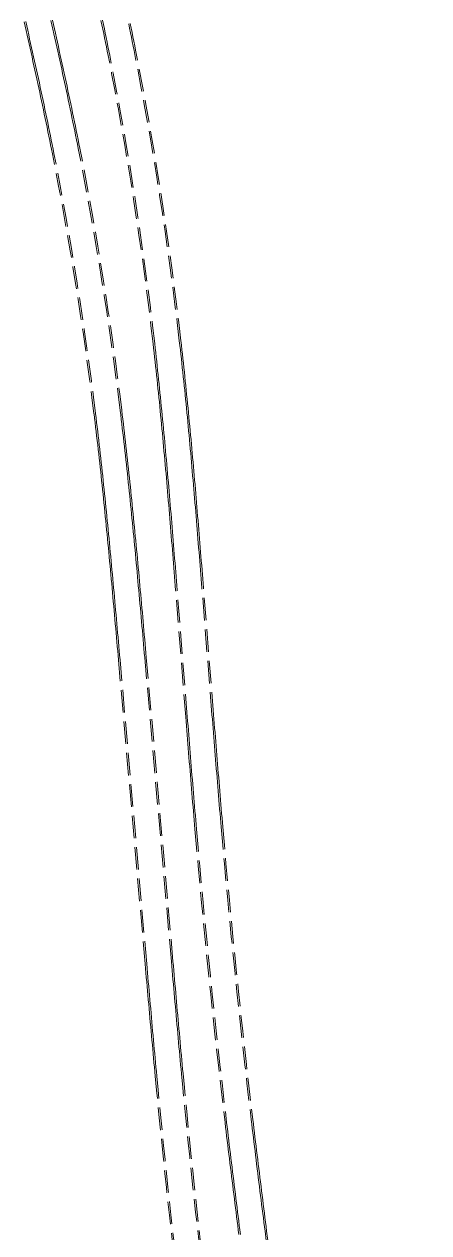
# Model space of a CAD drawing. Extents: x 0 to 531375, y 0 to 4335249.
# Drawn here: x 498120.5 to 498210.3, y 4332612 to 4332880.2 of the extents above; entities that cross this region are included whole.
import ezdxf

# ---------------------------------------------------------------- set-up
doc = ezdxf.new("R2010")
doc.units = 0
doc.linetypes.add('DASH', pattern=[0.35, 0.25, -0.1])
doc.layers.add('地铁', color=4, linetype='Continuous', lineweight=15)

# ---------------------------------------------------------------- blocks, each defined once
blk = doc.blocks.new('天津2000地铁')
at = {"layer": '地铁', "linetype": 'DASH', "ltscale": 20}
for p, q in [((117.36, 5642.43), (117.14, 5643.4)), ((117.7, 5642.5), (117.48, 5643.48)), ((123.28, 5642.74), (123.06, 5643.71)), ((123.62, 5642.81), (123.4, 5643.79)), ((134.38, 5642.76), (134.17, 5643.73)), ((134.72, 5642.83), (134.52, 5643.8)), ((117.58, 5641.45), (117.36, 5642.43)), ((117.79, 5640.48), (117.58, 5641.45)), ((117.92, 5641.53), (117.7, 5642.5)), ((118.01, 5639.51), (117.79, 5640.48)), ((118.14, 5640.56), (117.92, 5641.53)), ((118.35, 5639.58), (118.14, 5640.56)), ((123.5, 5641.76), (123.28, 5642.74)), ((123.72, 5640.78), (123.5, 5641.76)), ((123.84, 5641.83), (123.62, 5642.81)), ((123.94, 5639.8), (123.72, 5640.78)), ((124.06, 5640.86), (123.84, 5641.83)), ((124.28, 5639.88), (124.06, 5640.86)), ((134.58, 5641.78), (134.38, 5642.76)), ((134.78, 5640.8), (134.58, 5641.78)), ((134.92, 5641.85), (134.72, 5642.83)), ((134.98, 5639.83), (134.78, 5640.8)), ((135.12, 5640.87), (134.92, 5641.85)), ((135.32, 5639.9), (135.12, 5640.87)), ((140.51, 5641.97), (140.31, 5642.96)), ((140.71, 5640.99), (140.51, 5641.97)), ((140.85, 5642.04), (140.65, 5643.03)), ((140.91, 5640.01), (140.71, 5640.99)), ((141.05, 5641.06), (140.85, 5642.04)), ((141.25, 5640.08), (141.05, 5641.06)), ((118.23, 5638.53), (118.01, 5639.51)), ((118.45, 5637.56), (118.23, 5638.53)), ((118.57, 5638.61), (118.35, 5639.58)), ((118.79, 5637.63), (118.57, 5638.61)), ((124.16, 5638.82), (123.94, 5639.8)), ((124.38, 5637.85), (124.16, 5638.82)), ((124.5, 5638.9), (124.28, 5639.88)), ((124.59, 5636.87), (124.38, 5637.85)), ((124.72, 5637.92), (124.5, 5638.9)), ((124.93, 5636.94), (124.72, 5637.92)), ((135.17, 5638.85), (134.98, 5639.83)), ((135.37, 5637.87), (135.17, 5638.85)), ((135.52, 5638.92), (135.32, 5639.9)), ((135.56, 5636.9), (135.37, 5637.87)), ((135.71, 5637.94), (135.52, 5638.92)), ((135.91, 5636.96), (135.71, 5637.94)), ((141.11, 5639.02), (140.91, 5640.01)), ((141.3, 5638.04), (141.11, 5639.02)), ((141.45, 5639.09), (141.25, 5640.08)), ((141.5, 5637.05), (141.3, 5638.04)), ((141.65, 5638.11), (141.45, 5639.09)), ((141.84, 5637.12), (141.65, 5638.11)), ((118.66, 5636.58), (118.45, 5637.56)), ((118.88, 5635.61), (118.66, 5636.58)), ((119, 5636.66), (118.79, 5637.63)), ((119.09, 5634.63), (118.88, 5635.61)), ((119.22, 5635.68), (119, 5636.66)), ((119.44, 5634.71), (119.22, 5635.68)), ((124.81, 5635.89), (124.59, 5636.87)), ((125.02, 5634.91), (124.81, 5635.89)), ((125.15, 5635.96), (124.93, 5636.94)), ((125.36, 5634.99), (125.15, 5635.96)), ((135.76, 5635.92), (135.56, 5636.9)), ((136.1, 5635.99), (135.91, 5636.96)), ((119.31, 5633.66), (119.09, 5634.63)), ((119.52, 5632.69), (119.31, 5633.66)), ((119.65, 5633.74), (119.44, 5634.71)), ((119.73, 5631.71), (119.52, 5632.69)), ((119.86, 5632.76), (119.65, 5633.74)), ((120.07, 5631.79), (119.86, 5632.76)), ((125.24, 5633.93), (125.02, 5634.91)), ((125.45, 5632.95), (125.24, 5633.93)), ((125.58, 5634.01), (125.36, 5634.99)), ((125.66, 5631.97), (125.45, 5632.95)), ((125.79, 5633.03), (125.58, 5634.01)), ((126, 5632.05), (125.79, 5633.03)), ((119.94, 5630.74), (119.73, 5631.71)), ((120.15, 5629.76), (119.94, 5630.74)), ((120.29, 5630.81), (120.07, 5631.79)), ((120.36, 5628.79), (120.15, 5629.76)), ((120.5, 5629.84), (120.29, 5630.81)), ((120.71, 5628.86), (120.5, 5629.84)), ((125.87, 5630.99), (125.66, 5631.97)), ((126.08, 5630.01), (125.87, 5630.99)), ((126.22, 5631.07), (126, 5632.05)), ((126.29, 5629.03), (126.08, 5630.01)), ((126.43, 5630.09), (126.22, 5631.07)), ((126.64, 5629.11), (126.43, 5630.09)), ((120.57, 5627.81), (120.36, 5628.79)), ((120.78, 5626.84), (120.57, 5627.81)), ((120.92, 5627.89), (120.71, 5628.86)), ((121.12, 5626.91), (120.92, 5627.89)), ((126.5, 5628.05), (126.29, 5629.03)), ((126.71, 5627.07), (126.5, 5628.05)), ((126.85, 5628.12), (126.64, 5629.11)), ((126.92, 5626.09), (126.71, 5627.07)), ((127.05, 5627.14), (126.85, 5628.12)), ((127.26, 5626.16), (127.05, 5627.14)), ((120.99, 5625.86), (120.78, 5626.84)), ((121.19, 5624.89), (120.99, 5625.86)), ((121.33, 5625.93), (121.12, 5626.91)), ((121.4, 5623.91), (121.19, 5624.89)), ((121.54, 5624.96), (121.33, 5625.93)), ((121.74, 5623.98), (121.54, 5624.96)), ((127.12, 5625.11), (126.92, 5626.09)), ((127.33, 5624.13), (127.12, 5625.11)), ((127.47, 5625.18), (127.26, 5626.16)), ((127.67, 5624.2), (127.47, 5625.18)), ((121.6, 5622.93), (121.4, 5623.91)), ((121.81, 5621.96), (121.6, 5622.93)), ((121.95, 5623.01), (121.74, 5623.98)), ((122.01, 5620.98), (121.81, 5621.96)), ((122.15, 5622.03), (121.95, 5623.01)), ((122.35, 5621.05), (122.15, 5622.03)), ((127.53, 5623.15), (127.33, 5624.13)), ((127.74, 5622.16), (127.53, 5623.15)), ((127.88, 5623.22), (127.67, 5624.2)), ((127.94, 5621.18), (127.74, 5622.16)), ((128.08, 5622.23), (127.88, 5623.22)), ((128.28, 5621.25), (128.08, 5622.23)), ((122.21, 5620.01), (122.01, 5620.98)), ((122.41, 5619.03), (122.21, 5620.01)), ((122.55, 5620.08), (122.35, 5621.05)), ((122.61, 5618.05), (122.41, 5619.03)), ((122.75, 5619.1), (122.55, 5620.08)), ((122.95, 5618.12), (122.75, 5619.1)), ((128.14, 5620.2), (127.94, 5621.18)), ((128.34, 5619.22), (128.14, 5620.2)), ((128.48, 5620.27), (128.28, 5621.25)), ((128.54, 5618.23), (128.34, 5619.22)), ((128.68, 5619.29), (128.48, 5620.27)), ((128.88, 5618.3), (128.68, 5619.29)), ((122.8, 5617.08), (122.61, 5618.05)), ((123, 5616.1), (122.8, 5617.08)), ((123.15, 5617.15), (122.95, 5618.12)), ((123.34, 5616.17), (123.15, 5617.15)), ((128.74, 5617.25), (128.54, 5618.23)), ((128.93, 5616.26), (128.74, 5617.25)), ((129.08, 5617.32), (128.88, 5618.3)), ((129.13, 5615.28), (128.93, 5616.26)), ((129.28, 5616.33), (129.08, 5617.32)), ((129.47, 5615.35), (129.28, 5616.33)), ((123.2, 5615.12), (123, 5616.1)), ((123.39, 5614.15), (123.2, 5615.12)), ((123.54, 5615.19), (123.34, 5616.17)), ((123.73, 5614.21), (123.54, 5615.19)), ((145.84, 5570.96), (145.73, 5571.96)), ((145.95, 5569.97), (145.84, 5570.96)), ((146.19, 5571), (146.08, 5572)), ((146.3, 5570.01), (146.19, 5571)), ((151.65, 5571.62), (151.54, 5572.62)), ((151.77, 5570.63), (151.65, 5571.62)), ((151.88, 5569.63), (151.77, 5570.63)), ((152, 5571.66), (151.89, 5572.66)), ((152.11, 5570.66), (152, 5571.66)), ((152.23, 5569.67), (152.11, 5570.66)), ((146.06, 5568.98), (145.95, 5569.97)), ((146.17, 5567.99), (146.06, 5568.98)), ((146.28, 5567), (146.17, 5567.99)), ((146.41, 5569.02), (146.3, 5570.01)), ((146.52, 5568.03), (146.41, 5569.02)), ((146.63, 5567.04), (146.52, 5568.03)), ((151.99, 5568.63), (151.88, 5569.63)), ((152.1, 5567.63), (151.99, 5568.63)), ((152.33, 5568.67), (152.23, 5569.67)), ((152.44, 5567.67), (152.33, 5568.67)), ((146.39, 5566.01), (146.28, 5567)), ((146.49, 5565.02), (146.39, 5566.01)), ((146.73, 5566.05), (146.63, 5567.04)), ((146.84, 5565.06), (146.73, 5566.05)), ((152.2, 5566.64), (152.1, 5567.63)), ((152.31, 5565.64), (152.2, 5566.64)), ((152.42, 5564.64), (152.31, 5565.64)), ((152.55, 5566.67), (152.44, 5567.67)), ((152.66, 5565.68), (152.55, 5566.67)), ((152.76, 5564.68), (152.66, 5565.68)), ((146.6, 5564.03), (146.49, 5565.02)), ((146.7, 5563.04), (146.6, 5564.03)), ((146.8, 5562.05), (146.7, 5563.04)), ((146.95, 5564.07), (146.84, 5565.06)), ((147.05, 5563.08), (146.95, 5564.07)), ((147.15, 5562.08), (147.05, 5563.08)), ((152.52, 5563.64), (152.42, 5564.64)), ((152.62, 5562.65), (152.52, 5563.64)), ((152.73, 5561.65), (152.62, 5562.65)), ((152.87, 5563.68), (152.76, 5564.68)), ((152.97, 5562.68), (152.87, 5563.68)), ((153.07, 5561.68), (152.97, 5562.68)), ((146.9, 5561.06), (146.8, 5562.05)), ((147.01, 5560.07), (146.9, 5561.06)), ((147.11, 5559.07), (147.01, 5560.07)), ((147.25, 5561.09), (147.15, 5562.08)), ((147.35, 5560.1), (147.25, 5561.09)), ((147.45, 5559.11), (147.35, 5560.1)), ((152.83, 5560.65), (152.73, 5561.65)), ((152.93, 5559.65), (152.83, 5560.65)), ((153.17, 5560.69), (153.07, 5561.68)), ((153.27, 5559.69), (153.17, 5560.69)), ((147.2, 5558.08), (147.11, 5559.07)), ((147.3, 5557.09), (147.2, 5558.08)), ((147.55, 5558.12), (147.45, 5559.11)), ((147.65, 5557.12), (147.55, 5558.12)), ((153.03, 5558.66), (152.93, 5559.65)), ((153.12, 5557.66), (153.03, 5558.66)), ((153.22, 5556.66), (153.12, 5557.66)), ((153.37, 5558.69), (153.27, 5559.69)), ((153.47, 5557.69), (153.37, 5558.69)), ((153.57, 5556.69), (153.47, 5557.69)), ((132.74, 5555.46), (132.62, 5556.46)), ((132.86, 5554.48), (132.74, 5555.46)), ((133.08, 5555.51), (132.96, 5556.5)), ((133.2, 5554.52), (133.08, 5555.51)), ((138.54, 5556.17), (138.42, 5557.16)), ((138.66, 5555.17), (138.54, 5556.17)), ((138.78, 5554.18), (138.66, 5555.17)), ((138.89, 5556.21), (138.77, 5557.21)), ((139.01, 5555.21), (138.89, 5556.21)), ((139.13, 5554.22), (139.01, 5555.21)), ((147.4, 5556.1), (147.3, 5557.09)), ((147.49, 5555.1), (147.4, 5556.1)), ((147.59, 5554.11), (147.49, 5555.1)), ((147.75, 5556.13), (147.65, 5557.12)), ((147.84, 5555.14), (147.75, 5556.13)), ((147.94, 5554.14), (147.84, 5555.14)), ((153.32, 5555.66), (153.22, 5556.66)), ((153.41, 5554.66), (153.32, 5555.66)), ((153.51, 5553.67), (153.41, 5554.66)), ((153.67, 5555.7), (153.57, 5556.69)), ((153.76, 5554.7), (153.67, 5555.7)), ((153.86, 5553.7), (153.76, 5554.7)), ((132.97, 5553.49), (132.86, 5554.48)), ((133.09, 5552.5), (132.97, 5553.49)), ((133.21, 5551.51), (133.09, 5552.5)), ((133.32, 5553.53), (133.2, 5554.52)), ((133.44, 5552.54), (133.32, 5553.53)), ((133.55, 5551.55), (133.44, 5552.54)), ((138.9, 5553.18), (138.78, 5554.18)), ((139.02, 5552.18), (138.9, 5553.18)), ((139.13, 5551.19), (139.02, 5552.18)), ((139.25, 5553.22), (139.13, 5554.22)), ((139.37, 5552.22), (139.25, 5553.22)), ((139.48, 5551.23), (139.37, 5552.22)), ((147.68, 5553.12), (147.59, 5554.11)), ((147.78, 5552.13), (147.68, 5553.12)), ((147.87, 5551.13), (147.78, 5552.13)), ((148.03, 5553.15), (147.94, 5554.14)), ((148.13, 5552.16), (148.03, 5553.15)), ((148.22, 5551.16), (148.13, 5552.16)), ((153.6, 5552.67), (153.51, 5553.67)), ((153.7, 5551.67), (153.6, 5552.67)), ((153.95, 5552.7), (153.86, 5553.7)), ((154.04, 5551.7), (153.95, 5552.7)), ((133.32, 5550.52), (133.21, 5551.51)), ((133.44, 5549.53), (133.32, 5550.52)), ((133.55, 5548.54), (133.44, 5549.53)), ((133.67, 5550.56), (133.55, 5551.55)), ((133.78, 5549.57), (133.67, 5550.56)), ((133.9, 5548.58), (133.78, 5549.57)), ((139.25, 5550.19), (139.13, 5551.19)), ((139.36, 5549.19), (139.25, 5550.19)), ((139.47, 5548.2), (139.36, 5549.19)), ((139.6, 5550.23), (139.48, 5551.23)), ((139.71, 5549.23), (139.6, 5550.23)), ((139.82, 5548.24), (139.71, 5549.23)), ((147.96, 5550.14), (147.87, 5551.13)), ((148.05, 5549.14), (147.96, 5550.14)), ((148.31, 5550.17), (148.22, 5551.16)), ((148.4, 5549.18), (148.31, 5550.17)), ((148.49, 5548.18), (148.4, 5549.18)), ((153.79, 5550.67), (153.7, 5551.67)), ((153.88, 5549.68), (153.79, 5550.67)), ((153.97, 5548.68), (153.88, 5549.68)), ((154.14, 5550.71), (154.04, 5551.7)), ((154.23, 5549.71), (154.14, 5550.71)), ((154.32, 5548.71), (154.23, 5549.71)), ((133.66, 5547.55), (133.55, 5548.54)), ((133.77, 5546.56), (133.66, 5547.55)), ((133.88, 5545.56), (133.77, 5546.56)), ((134.01, 5547.59), (133.9, 5548.58)), ((134.12, 5546.59), (134.01, 5547.59)), ((134.23, 5545.6), (134.12, 5546.59)), ((139.58, 5547.2), (139.47, 5548.2)), ((139.69, 5546.21), (139.58, 5547.2)), ((139.93, 5547.24), (139.82, 5548.24)), ((140.04, 5546.24), (139.93, 5547.24)), ((148.14, 5548.15), (148.05, 5549.14)), ((148.23, 5547.16), (148.14, 5548.15)), ((148.32, 5546.16), (148.23, 5547.16)), ((148.58, 5547.19), (148.49, 5548.18)), ((148.67, 5546.19), (148.58, 5547.19)), ((154.06, 5547.68), (153.97, 5548.68)), ((154.15, 5546.68), (154.06, 5547.68)), ((154.24, 5545.68), (154.15, 5546.68)), ((154.41, 5547.71), (154.32, 5548.71)), ((154.5, 5546.71), (154.41, 5547.71)), ((154.59, 5545.72), (154.5, 5546.71)), ((133.99, 5544.58), (133.88, 5545.56)), ((134.1, 5543.58), (133.99, 5544.58)), ((134.34, 5544.61), (134.23, 5545.6)), ((134.44, 5543.62), (134.34, 5544.61)), ((139.8, 5545.21), (139.69, 5546.2)), ((139.91, 5544.21), (139.8, 5545.21)), ((140.02, 5543.21), (139.91, 5544.21)), ((140.15, 5545.24), (140.04, 5546.24)), ((140.26, 5544.25), (140.15, 5545.24)), ((140.37, 5543.25), (140.26, 5544.25)), ((148.41, 5545.17), (148.32, 5546.16)), ((148.5, 5544.18), (148.41, 5545.17)), ((148.59, 5543.18), (148.5, 5544.18)), ((148.76, 5545.2), (148.67, 5546.19)), ((148.85, 5544.21), (148.76, 5545.2)), ((148.94, 5543.21), (148.85, 5544.21)), ((154.33, 5544.69), (154.24, 5545.68)), ((154.42, 5543.69), (154.33, 5544.69)), ((154.68, 5544.72), (154.59, 5545.72)), ((154.76, 5543.72), (154.68, 5544.72)), ((134.2, 5542.59), (134.1, 5543.58)), ((134.31, 5541.6), (134.2, 5542.59)), ((134.41, 5540.61), (134.31, 5541.6)), ((134.55, 5542.63), (134.44, 5543.62)), ((134.66, 5541.64), (134.55, 5542.63)), ((134.76, 5540.65), (134.66, 5541.64)), ((140.13, 5542.22), (140.02, 5543.21)), ((140.23, 5541.22), (140.13, 5542.22)), ((140.33, 5540.22), (140.23, 5541.22)), ((140.47, 5542.25), (140.37, 5543.25)), ((140.58, 5541.26), (140.47, 5542.25)), ((140.68, 5540.26), (140.58, 5541.26)), ((148.67, 5542.19), (148.59, 5543.18)), ((148.76, 5541.19), (148.67, 5542.19)), ((148.85, 5540.2), (148.76, 5541.19)), ((149.02, 5542.22), (148.94, 5543.21)), ((149.11, 5541.22), (149.02, 5542.22)), ((149.19, 5540.23), (149.11, 5541.22)), ((154.5, 5542.69), (154.42, 5543.69)), ((154.59, 5541.69), (154.5, 5542.69)), ((154.67, 5540.7), (154.59, 5541.69)), ((154.85, 5542.72), (154.76, 5543.72)), ((154.94, 5541.72), (154.85, 5542.72)), ((155.02, 5540.73), (154.94, 5541.72)), ((134.52, 5539.62), (134.41, 5540.61)), ((134.62, 5538.63), (134.52, 5539.62)), ((134.72, 5537.63), (134.62, 5538.63)), ((134.86, 5539.65), (134.76, 5540.65)), ((134.97, 5538.66), (134.86, 5539.65)), ((135.07, 5537.67), (134.97, 5538.66)), ((140.44, 5539.23), (140.33, 5540.22)), ((140.54, 5538.23), (140.44, 5539.23)), ((140.79, 5539.26), (140.68, 5540.26)), ((140.89, 5538.26), (140.79, 5539.26)), ((148.93, 5539.2), (148.85, 5540.2)), ((149.02, 5538.21), (148.93, 5539.2)), ((149.28, 5539.23), (149.19, 5540.23)), ((149.36, 5538.24), (149.28, 5539.23)), ((154.76, 5539.7), (154.67, 5540.7)), ((154.85, 5538.7), (154.76, 5539.7)), ((154.93, 5537.7), (154.85, 5538.7)), ((155.11, 5539.73), (155.02, 5540.73)), ((155.19, 5538.73), (155.11, 5539.73)), ((155.28, 5537.73), (155.19, 5538.73)), ((134.82, 5536.64), (134.72, 5537.63)), ((134.92, 5535.65), (134.82, 5536.64)), ((135.17, 5536.68), (135.07, 5537.67)), ((135.27, 5535.68), (135.17, 5536.68)), ((140.64, 5537.23), (140.54, 5538.23)), ((140.74, 5536.23), (140.64, 5537.23)), ((140.84, 5535.24), (140.74, 5536.23)), ((140.99, 5537.27), (140.89, 5538.26)), ((141.09, 5536.27), (140.99, 5537.27)), ((141.19, 5535.27), (141.09, 5536.27)), ((149.1, 5537.21), (149.02, 5538.21)), ((149.18, 5536.22), (149.1, 5537.21)), ((149.27, 5535.22), (149.18, 5536.22)), ((149.45, 5537.24), (149.36, 5538.24)), ((149.53, 5536.25), (149.45, 5537.24)), ((149.62, 5535.25), (149.53, 5536.25)), ((155.01, 5536.71), (154.93, 5537.7)), ((155.1, 5535.71), (155.01, 5536.71)), ((155.36, 5536.73), (155.28, 5537.73)), ((155.45, 5535.74), (155.36, 5536.73)), ((135.02, 5534.66), (134.92, 5535.65)), ((135.12, 5533.66), (135.02, 5534.66)), ((135.22, 5532.67), (135.12, 5533.66)), ((135.37, 5534.69), (135.27, 5535.68)), ((135.47, 5533.7), (135.37, 5534.69)), ((135.57, 5532.7), (135.47, 5533.7)), ((140.94, 5534.24), (140.84, 5535.24)), ((141.04, 5533.24), (140.94, 5534.24)), ((141.14, 5532.25), (141.04, 5533.24)), ((141.29, 5534.27), (141.19, 5535.27)), ((141.39, 5533.28), (141.29, 5534.27)), ((141.49, 5532.28), (141.39, 5533.28)), ((149.35, 5534.23), (149.27, 5535.22)), ((149.43, 5533.23), (149.35, 5534.23)), ((149.51, 5532.24), (149.43, 5533.23)), ((149.7, 5534.26), (149.62, 5535.25)), ((149.78, 5533.26), (149.7, 5534.26)), ((149.86, 5532.26), (149.78, 5533.26)), ((155.18, 5534.71), (155.1, 5535.71)), ((155.26, 5533.71), (155.18, 5534.71)), ((155.35, 5532.71), (155.26, 5533.71)), ((155.53, 5534.74), (155.45, 5535.74)), ((155.61, 5533.74), (155.53, 5534.74)), ((155.69, 5532.74), (155.61, 5533.74)), ((135.32, 5531.68), (135.22, 5532.67)), ((135.42, 5530.68), (135.32, 5531.68)), ((135.51, 5529.69), (135.42, 5530.68)), ((135.67, 5531.71), (135.57, 5532.7)), ((135.76, 5530.72), (135.67, 5531.71)), ((135.86, 5529.72), (135.76, 5530.72)), ((141.24, 5531.25), (141.14, 5532.25)), ((141.34, 5530.25), (141.24, 5531.25)), ((141.59, 5531.28), (141.49, 5532.28)), ((141.68, 5530.29), (141.59, 5531.28)), ((149.6, 5531.24), (149.51, 5532.24)), ((149.68, 5530.24), (149.6, 5531.24)), ((149.95, 5531.27), (149.86, 5532.26)), ((150.03, 5530.27), (149.95, 5531.27)), ((155.43, 5531.72), (155.35, 5532.71)), ((155.51, 5530.72), (155.43, 5531.72)), ((155.59, 5529.72), (155.51, 5530.72)), ((155.78, 5531.75), (155.69, 5532.74)), ((155.86, 5530.75), (155.78, 5531.75)), ((155.94, 5529.75), (155.86, 5530.75)), ((135.61, 5528.7), (135.51, 5529.69)), ((135.7, 5527.7), (135.61, 5528.7)), ((135.96, 5528.73), (135.86, 5529.72)), ((136.05, 5527.74), (135.96, 5528.73)), ((136.15, 5526.74), (136.05, 5527.74)), ((141.43, 5529.25), (141.34, 5530.25)), ((141.53, 5528.26), (141.43, 5529.25)), ((141.62, 5527.26), (141.53, 5528.26)), ((141.78, 5529.29), (141.68, 5530.29)), ((141.88, 5528.29), (141.78, 5529.29)), ((141.97, 5527.29), (141.88, 5528.29)), ((149.76, 5529.25), (149.68, 5530.24)), ((149.84, 5528.25), (149.76, 5529.25)), ((149.92, 5527.26), (149.84, 5528.25)), ((150.11, 5529.28), (150.03, 5530.27)), ((150.19, 5528.28), (150.11, 5529.28)), ((150.27, 5527.28), (150.19, 5528.28)), ((155.67, 5528.72), (155.59, 5529.72)), ((155.75, 5527.73), (155.67, 5528.72)), ((155.83, 5526.73), (155.75, 5527.73)), ((156.02, 5528.75), (155.94, 5529.75)), ((156.1, 5527.76), (156.02, 5528.75)), ((156.18, 5526.76), (156.1, 5527.76)), ((135.8, 5526.71), (135.7, 5527.7)), ((135.89, 5525.72), (135.8, 5526.71)), ((135.99, 5524.72), (135.89, 5525.72)), ((136.24, 5525.75), (136.15, 5526.74)), ((136.33, 5524.75), (136.24, 5525.75)), ((141.72, 5526.26), (141.62, 5527.26)), ((141.81, 5525.27), (141.72, 5526.26)), ((141.9, 5524.27), (141.81, 5525.27)), ((142.06, 5526.3), (141.97, 5527.29)), ((142.16, 5525.3), (142.06, 5526.3)), ((142.25, 5524.3), (142.16, 5525.3)), ((150, 5526.26), (149.92, 5527.26)), ((150.08, 5525.26), (150, 5526.26)), ((150.16, 5524.27), (150.08, 5525.26)), ((150.35, 5526.29), (150.27, 5527.28)), ((150.43, 5525.29), (150.35, 5526.29)), ((150.51, 5524.3), (150.43, 5525.29)), ((155.91, 5525.73), (155.83, 5526.73)), ((155.99, 5524.74), (155.91, 5525.73)), ((156.26, 5525.76), (156.18, 5526.76)), ((156.34, 5524.76), (156.26, 5525.76)), ((136.08, 5523.73), (135.99, 5524.72)), ((136.17, 5522.73), (136.08, 5523.73)), ((136.26, 5521.74), (136.17, 5522.73)), ((136.43, 5523.76), (136.33, 5524.75)), ((136.52, 5522.77), (136.43, 5523.76)), ((136.61, 5521.77), (136.52, 5522.77)), ((142, 5523.27), (141.9, 5524.27)), ((142.09, 5522.28), (142, 5523.27)), ((142.34, 5523.3), (142.25, 5524.3)), ((142.44, 5522.31), (142.34, 5523.3)), ((150.24, 5523.27), (150.16, 5524.27)), ((150.32, 5522.27), (150.24, 5523.27)), ((150.59, 5523.3), (150.51, 5524.3)), ((150.67, 5522.3), (150.59, 5523.3)), ((156.07, 5523.74), (155.99, 5524.74)), ((156.15, 5522.74), (156.07, 5523.74)), ((156.23, 5521.74), (156.15, 5522.74)), ((156.42, 5523.77), (156.34, 5524.76)), ((156.5, 5522.77), (156.42, 5523.77)), ((156.58, 5521.77), (156.5, 5522.77)), ((136.35, 5520.74), (136.26, 5521.74)), ((136.45, 5519.75), (136.35, 5520.74)), ((136.54, 5518.76), (136.45, 5519.75)), ((136.7, 5520.78), (136.61, 5521.77)), ((136.79, 5519.78), (136.7, 5520.78)), ((136.89, 5518.79), (136.79, 5519.78)), ((142.18, 5521.28), (142.09, 5522.28)), ((142.27, 5520.28), (142.18, 5521.28)), ((142.36, 5519.28), (142.27, 5520.28)), ((142.53, 5521.31), (142.44, 5522.31)), ((142.62, 5520.31), (142.53, 5521.31)), ((142.71, 5519.32), (142.62, 5520.31)), ((150.4, 5521.28), (150.32, 5522.27)), ((150.48, 5520.28), (150.4, 5521.28)), ((150.56, 5519.29), (150.48, 5520.28)), ((150.75, 5521.31), (150.67, 5522.3)), ((150.83, 5520.31), (150.75, 5521.31)), ((150.91, 5519.31), (150.83, 5520.31)), ((156.31, 5520.75), (156.23, 5521.74)), ((156.39, 5519.75), (156.31, 5520.75)), ((156.47, 5518.75), (156.39, 5519.75)), ((156.66, 5520.78), (156.58, 5521.77)), ((156.74, 5519.78), (156.66, 5520.78)), ((156.82, 5518.78), (156.74, 5519.78)), ((136.63, 5517.76), (136.54, 5518.76)), ((136.72, 5516.77), (136.63, 5517.76)), ((136.98, 5517.79), (136.89, 5518.79)), ((137.07, 5516.8), (136.98, 5517.79)), ((142.45, 5518.29), (142.36, 5519.28)), ((142.54, 5517.29), (142.45, 5518.29)), ((142.63, 5516.29), (142.54, 5517.29)), ((142.8, 5518.32), (142.71, 5519.32)), ((142.89, 5517.32), (142.8, 5518.32)), ((142.98, 5516.33), (142.89, 5517.32)), ((150.64, 5518.29), (150.56, 5519.29)), ((150.72, 5517.29), (150.64, 5518.29)), ((152.96, 5489.18), (150.72, 5517.29)), ((150.99, 5518.32), (150.91, 5519.31)), ((151.07, 5517.32), (150.99, 5518.32)), ((153.31, 5489.2), (151.07, 5517.32)), ((156.55, 5517.76), (156.47, 5518.75)), ((158.79, 5489.64), (156.55, 5517.76)), ((156.9, 5517.78), (156.82, 5518.78)), ((159.14, 5489.67), (156.9, 5517.78)), ((136.81, 5515.77), (136.72, 5516.77)), ((136.9, 5514.78), (136.81, 5515.77)), ((136.99, 5513.78), (136.9, 5514.78)), ((137.16, 5515.8), (137.07, 5516.8)), ((137.25, 5514.81), (137.16, 5515.8)), ((137.33, 5513.81), (137.25, 5514.81)), ((142.72, 5515.3), (142.63, 5516.29)), ((142.81, 5514.3), (142.72, 5515.3)), ((143.07, 5515.33), (142.98, 5516.33)), ((143.16, 5514.33), (143.07, 5515.33)), ((143.25, 5513.33), (143.16, 5514.33)), ((137.07, 5512.79), (136.99, 5513.78)), ((137.16, 5511.79), (137.07, 5512.79)), ((137.25, 5510.79), (137.16, 5511.79)), ((137.42, 5512.82), (137.33, 5513.81)), ((137.51, 5511.82), (137.42, 5512.82)), ((137.6, 5510.83), (137.51, 5511.82)), ((142.9, 5513.3), (142.81, 5514.3)), ((142.99, 5512.31), (142.9, 5513.3)), ((143.08, 5511.31), (142.99, 5512.31)), ((143.34, 5512.34), (143.25, 5513.33)), ((143.43, 5511.34), (143.34, 5512.34)), ((137.34, 5509.8), (137.25, 5510.79)), ((137.43, 5508.8), (137.34, 5509.8)), ((137.69, 5509.83), (137.6, 5510.83)), ((137.78, 5508.83), (137.69, 5509.83)), ((143.17, 5510.31), (143.08, 5511.31)), ((143.26, 5509.32), (143.17, 5510.31)), ((143.34, 5508.32), (143.26, 5509.32)), ((143.52, 5510.34), (143.43, 5511.34)), ((143.6, 5509.35), (143.52, 5510.34)), ((143.69, 5508.35), (143.6, 5509.35)), ((137.52, 5507.81), (137.43, 5508.8)), ((137.6, 5506.81), (137.52, 5507.81)), ((137.69, 5505.82), (137.6, 5506.81)), ((137.86, 5507.84), (137.78, 5508.83)), ((137.95, 5506.84), (137.86, 5507.84)), ((138.04, 5505.85), (137.95, 5506.84)), ((143.43, 5507.32), (143.34, 5508.32)), ((143.52, 5506.33), (143.43, 5507.32)), ((143.61, 5505.33), (143.52, 5506.33)), ((143.78, 5507.36), (143.69, 5508.35)), ((143.87, 5506.36), (143.78, 5507.36)), ((143.95, 5505.36), (143.87, 5506.36)), ((137.78, 5504.82), (137.69, 5505.82)), ((137.87, 5503.82), (137.78, 5504.82)), ((137.95, 5502.83), (137.87, 5503.82)), ((138.13, 5504.85), (138.04, 5505.85)), ((138.21, 5503.85), (138.13, 5504.85)), ((138.3, 5502.86), (138.21, 5503.85)), ((143.69, 5504.34), (143.61, 5505.33)), ((143.78, 5503.34), (143.69, 5504.34)), ((144.04, 5504.37), (143.95, 5505.36)), ((144.13, 5503.37), (144.04, 5504.37)), ((138.04, 5501.83), (137.95, 5502.83)), ((143.96, 5434.36), (138.04, 5501.83)), ((138.39, 5501.86), (138.3, 5502.86)), ((144.31, 5434.39), (138.39, 5501.86)), ((143.87, 5502.34), (143.78, 5503.34)), ((149.79, 5434.87), (143.87, 5502.34)), ((144.22, 5502.37), (144.13, 5503.37)), ((150.14, 5434.9), (144.22, 5502.37)), ((153.04, 5488.18), (152.96, 5489.18)), ((153.12, 5487.18), (153.04, 5488.18)), ((153.39, 5488.21), (153.31, 5489.2)), ((153.47, 5487.21), (153.39, 5488.21)), ((158.87, 5488.65), (158.79, 5489.64)), ((158.95, 5487.65), (158.87, 5488.65)), ((159.03, 5486.65), (158.95, 5487.65)), ((159.22, 5488.67), (159.14, 5489.67)), ((159.3, 5487.68), (159.22, 5488.67)), ((159.38, 5486.68), (159.3, 5487.68)), ((153.2, 5486.19), (153.12, 5487.18)), ((153.28, 5485.19), (153.2, 5486.19)), ((153.36, 5484.19), (153.28, 5485.19)), ((153.55, 5486.21), (153.47, 5487.21)), ((153.63, 5485.22), (153.55, 5486.21)), ((153.71, 5484.22), (153.63, 5485.22)), ((159.11, 5485.66), (159.03, 5486.65)), ((159.19, 5484.66), (159.11, 5485.66)), ((159.46, 5485.68), (159.38, 5486.68)), ((159.54, 5484.69), (159.46, 5485.68)), ((153.44, 5483.19), (153.36, 5484.19)), ((153.52, 5482.2), (153.44, 5483.19)), ((153.6, 5481.2), (153.52, 5482.2)), ((153.79, 5483.22), (153.71, 5484.22)), ((153.87, 5482.23), (153.79, 5483.22)), ((153.95, 5481.23), (153.87, 5482.23)), ((159.27, 5483.66), (159.19, 5484.66)), ((159.35, 5482.67), (159.27, 5483.66)), ((159.43, 5481.67), (159.35, 5482.67)), ((159.62, 5483.69), (159.54, 5484.69)), ((159.7, 5482.69), (159.62, 5483.69)), ((159.78, 5481.7), (159.7, 5482.69)), ((153.68, 5480.2), (153.6, 5481.2)), ((153.76, 5479.21), (153.68, 5480.2)), ((154.03, 5480.23), (153.95, 5481.23)), ((154.11, 5479.23), (154.03, 5480.23)), ((159.51, 5480.67), (159.43, 5481.67)), ((159.59, 5479.68), (159.51, 5480.67)), ((159.67, 5478.68), (159.59, 5479.68)), ((159.86, 5480.7), (159.78, 5481.7)), ((159.94, 5479.71), (159.86, 5480.7)), ((160.02, 5478.71), (159.94, 5479.71)), ((153.84, 5478.21), (153.76, 5479.21)), ((153.92, 5477.21), (153.84, 5478.21)), ((154, 5476.21), (153.92, 5477.21)), ((154.19, 5478.24), (154.11, 5479.23)), ((154.27, 5477.24), (154.19, 5478.24)), ((154.35, 5476.24), (154.27, 5477.24)), ((159.75, 5477.68), (159.67, 5478.68)), ((159.84, 5476.69), (159.75, 5477.68)), ((160.1, 5477.71), (160.02, 5478.71)), ((160.18, 5476.72), (160.1, 5477.71)), ((154.09, 5475.22), (154, 5476.21)), ((154.17, 5474.22), (154.09, 5475.22)), ((154.25, 5473.22), (154.17, 5474.22)), ((154.43, 5475.24), (154.35, 5476.24)), ((154.52, 5474.25), (154.43, 5475.24)), ((154.6, 5473.25), (154.52, 5474.25)), ((159.92, 5475.69), (159.84, 5476.69)), ((160, 5474.7), (159.92, 5475.69)), ((160.08, 5473.7), (160, 5474.7)), ((160.27, 5475.72), (160.18, 5476.72)), ((160.35, 5474.73), (160.27, 5475.72)), ((160.43, 5473.73), (160.35, 5474.73)), ((154.33, 5472.22), (154.25, 5473.22)), ((154.41, 5471.22), (154.33, 5472.22)), ((154.68, 5472.25), (154.6, 5473.25)), ((154.76, 5471.25), (154.68, 5472.25)), ((160.16, 5472.71), (160.08, 5473.7)), ((160.24, 5471.71), (160.16, 5472.71)), ((160.33, 5470.71), (160.24, 5471.71)), ((160.51, 5472.73), (160.43, 5473.73)), ((160.59, 5471.74), (160.51, 5472.73)), ((160.68, 5470.74), (160.59, 5471.74)), ((154.5, 5470.23), (154.41, 5471.22)), ((154.58, 5469.23), (154.5, 5470.23)), ((154.66, 5468.23), (154.58, 5469.23)), ((154.85, 5470.26), (154.76, 5471.25)), ((154.93, 5469.26), (154.85, 5470.26)), ((155.01, 5468.26), (154.93, 5469.26)), ((160.41, 5469.72), (160.33, 5470.71)), ((160.49, 5468.72), (160.41, 5469.72)), ((160.58, 5467.73), (160.49, 5468.72)), ((160.76, 5469.75), (160.68, 5470.74)), ((160.84, 5468.75), (160.76, 5469.75)), ((160.93, 5467.76), (160.84, 5468.75)), ((154.75, 5467.23), (154.66, 5468.23)), ((154.83, 5466.24), (154.75, 5467.23)), ((154.92, 5465.24), (154.83, 5466.24)), ((155.1, 5467.26), (155.01, 5468.26)), ((155.18, 5466.27), (155.1, 5467.26)), ((155.27, 5465.27), (155.18, 5466.27)), ((160.66, 5466.73), (160.58, 5467.73)), ((160.75, 5465.74), (160.66, 5466.73)), ((161.01, 5466.76), (160.93, 5467.76)), ((161.1, 5465.77), (161.01, 5466.76)), ((155, 5464.24), (154.92, 5465.24)), ((155.35, 5464.27), (155.27, 5465.27)), ((160.83, 5464.74), (160.75, 5465.74)), ((161.18, 5464.77), (161.1, 5465.77)), ((144.05, 5433.37), (143.96, 5434.36)), ((144.4, 5433.4), (144.31, 5434.39)), ((149.88, 5433.88), (149.79, 5434.87)), ((149.96, 5432.88), (149.88, 5433.88)), ((150.23, 5433.91), (150.14, 5434.9)), ((150.31, 5432.91), (150.23, 5433.91)), ((144.14, 5432.37), (144.05, 5433.37)), ((144.22, 5431.37), (144.14, 5432.37)), ((144.31, 5430.38), (144.22, 5431.37)), ((144.49, 5432.4), (144.4, 5433.4)), ((144.57, 5431.4), (144.49, 5432.4)), ((144.66, 5430.41), (144.57, 5431.4)), ((150.05, 5431.89), (149.96, 5432.88)), ((150.14, 5430.89), (150.05, 5431.89)), ((150.4, 5431.92), (150.31, 5432.91)), ((150.49, 5430.92), (150.4, 5431.92)), ((144.4, 5429.38), (144.31, 5430.38)), ((144.49, 5428.38), (144.4, 5429.38)), ((144.75, 5429.41), (144.66, 5430.41)), ((144.84, 5428.41), (144.75, 5429.41)), ((150.23, 5429.89), (150.14, 5430.89)), ((150.32, 5428.9), (150.23, 5429.89)), ((150.4, 5427.9), (150.32, 5428.9)), ((150.58, 5429.92), (150.49, 5430.92)), ((150.66, 5428.93), (150.58, 5429.92)), ((150.75, 5427.93), (150.66, 5428.93)), ((144.58, 5427.39), (144.49, 5428.38)), ((144.66, 5426.39), (144.58, 5427.39)), ((144.75, 5425.39), (144.66, 5426.39)), ((144.92, 5427.42), (144.84, 5428.41)), ((145.01, 5426.42), (144.92, 5427.42)), ((145.1, 5425.43), (145.01, 5426.42)), ((150.49, 5426.91), (150.4, 5427.9)), ((150.58, 5425.91), (150.49, 5426.91)), ((150.67, 5424.92), (150.58, 5425.91)), ((150.84, 5426.94), (150.75, 5427.93)), ((150.93, 5425.94), (150.84, 5426.94)), ((151.02, 5424.95), (150.93, 5425.94)), ((144.84, 5424.4), (144.75, 5425.39)), ((144.93, 5423.4), (144.84, 5424.4)), ((145.02, 5422.4), (144.93, 5423.4)), ((145.19, 5424.43), (145.1, 5425.43)), ((145.28, 5423.43), (145.19, 5424.43)), ((145.37, 5422.44), (145.28, 5423.43)), ((150.76, 5423.92), (150.67, 5424.92)), ((150.84, 5422.92), (150.76, 5423.92)), ((151.1, 5423.95), (151.02, 5424.95)), ((151.19, 5422.96), (151.1, 5423.95)), ((145.11, 5421.41), (145.02, 5422.4)), ((145.2, 5420.41), (145.11, 5421.41)), ((145.46, 5421.44), (145.37, 5422.44)), ((145.54, 5420.44), (145.46, 5421.44)), ((145.63, 5419.44), (145.54, 5420.44)), ((150.93, 5421.93), (150.84, 5422.92)), ((151.02, 5420.93), (150.93, 5421.93)), ((151.11, 5419.94), (151.02, 5420.93)), ((151.28, 5421.96), (151.19, 5422.96)), ((151.37, 5420.97), (151.28, 5421.96)), ((151.46, 5419.97), (151.37, 5420.97)), ((145.29, 5419.41), (145.2, 5420.41)), ((145.38, 5418.42), (145.29, 5419.41)), ((145.47, 5417.42), (145.38, 5418.42)), ((145.72, 5418.45), (145.63, 5419.44)), ((145.81, 5417.45), (145.72, 5418.45)), ((151.2, 5418.94), (151.11, 5419.94)), ((151.29, 5417.95), (151.2, 5418.94)), ((151.38, 5416.95), (151.29, 5417.95)), ((151.55, 5418.98), (151.46, 5419.97)), ((151.64, 5417.98), (151.55, 5418.98)), ((151.73, 5416.99), (151.64, 5417.98)), ((145.56, 5416.42), (145.47, 5417.42)), ((145.65, 5415.43), (145.56, 5416.42)), ((145.74, 5414.43), (145.65, 5415.43)), ((145.9, 5416.45), (145.81, 5417.45)), ((146, 5415.46), (145.9, 5416.45)), ((146.09, 5414.46), (146, 5415.46)), ((151.47, 5415.96), (151.38, 5416.95)), ((151.56, 5414.96), (151.47, 5415.96)), ((151.82, 5415.99), (151.73, 5416.99)), ((151.91, 5415), (151.82, 5415.99)), ((145.83, 5413.43), (145.74, 5414.43)), ((145.92, 5412.43), (145.83, 5413.43)), ((146.02, 5411.44), (145.92, 5412.43)), ((146.18, 5413.46), (146.09, 5414.46)), ((146.27, 5412.47), (146.18, 5413.46)), ((146.36, 5411.47), (146.27, 5412.47)), ((151.66, 5413.97), (151.56, 5414.96)), ((151.75, 5412.98), (151.66, 5413.97)), ((151.84, 5411.98), (151.75, 5412.98)), ((152, 5414), (151.91, 5415)), ((152.1, 5413.01), (152, 5414)), ((152.19, 5412.01), (152.1, 5413.01)), ((146.11, 5410.44), (146.02, 5411.44)), ((146.2, 5409.44), (146.11, 5410.44)), ((146.46, 5410.47), (146.36, 5411.47)), ((146.55, 5409.48), (146.46, 5410.47)), ((151.93, 5410.99), (151.84, 5411.98)), ((152.03, 5409.99), (151.93, 5410.99)), ((152.28, 5411.02), (152.19, 5412.01)), ((152.37, 5410.02), (152.28, 5411.02)), ((161.8, 5398.14), (161.68, 5399.13)), ((162.15, 5398.18), (162.03, 5399.17)), ((167.61, 5398.83), (167.49, 5399.82)), ((167.96, 5398.87), (167.84, 5399.86)), ((161.92, 5397.14), (161.8, 5398.14)), ((162.04, 5396.15), (161.92, 5397.14)), ((162.27, 5397.18), (162.15, 5398.18)), ((162.39, 5396.19), (162.27, 5397.18)), ((167.73, 5397.84), (167.61, 5398.83)), ((167.85, 5396.85), (167.73, 5397.84)), ((167.97, 5395.86), (167.85, 5396.85)), ((168.08, 5397.88), (167.96, 5398.87)), ((168.2, 5396.89), (168.08, 5397.88)), ((168.31, 5395.9), (168.2, 5396.89)), ((162.16, 5395.15), (162.04, 5396.15)), ((162.28, 5394.16), (162.16, 5395.15)), ((162.4, 5393.17), (162.28, 5394.16)), ((162.51, 5395.2), (162.39, 5396.19)), ((162.63, 5394.2), (162.51, 5395.2)), ((162.75, 5393.21), (162.63, 5394.2)), ((168.09, 5394.87), (167.97, 5395.86)), ((168.21, 5393.87), (168.09, 5394.87)), ((168.33, 5392.88), (168.21, 5393.87)), ((168.43, 5394.91), (168.31, 5395.9)), ((168.56, 5393.92), (168.43, 5394.91)), ((168.68, 5392.92), (168.56, 5393.92)), ((162.52, 5392.17), (162.4, 5393.17)), ((162.64, 5391.18), (162.52, 5392.17)), ((162.77, 5390.18), (162.64, 5391.18)), ((162.87, 5392.21), (162.75, 5393.21)), ((162.99, 5391.22), (162.87, 5392.21)), ((163.11, 5390.23), (162.99, 5391.22)), ((168.45, 5391.89), (168.33, 5392.88)), ((168.57, 5390.9), (168.45, 5391.89)), ((168.8, 5391.93), (168.68, 5392.92)), ((168.92, 5390.94), (168.8, 5391.93)), ((169.04, 5389.95), (168.92, 5390.94)), ((162.89, 5389.19), (162.77, 5390.18)), ((163.01, 5388.2), (162.89, 5389.19)), ((163.24, 5389.23), (163.11, 5390.23)), ((163.36, 5388.24), (163.24, 5389.23)), ((168.69, 5389.91), (168.57, 5390.9)), ((168.82, 5388.92), (168.69, 5389.91)), ((168.94, 5387.92), (168.82, 5388.92)), ((169.16, 5388.96), (169.04, 5389.95)), ((169.29, 5387.97), (169.16, 5388.96)), ((163.13, 5387.2), (163.01, 5388.2)), ((163.26, 5386.21), (163.13, 5387.2)), ((163.38, 5385.22), (163.26, 5386.21)), ((163.48, 5387.25), (163.36, 5388.24)), ((163.6, 5386.25), (163.48, 5387.25)), ((163.73, 5385.26), (163.6, 5386.25)), ((169.06, 5386.93), (168.94, 5387.92)), ((169.18, 5385.94), (169.06, 5386.93)), ((169.31, 5384.95), (169.18, 5385.94)), ((169.41, 5386.97), (169.29, 5387.97)), ((169.53, 5385.98), (169.41, 5386.97)), ((169.66, 5384.99), (169.53, 5385.98)), ((163.5, 5384.23), (163.38, 5385.22)), ((163.63, 5383.23), (163.5, 5384.23)), ((163.75, 5382.24), (163.63, 5383.23)), ((163.85, 5384.27), (163.73, 5385.26)), ((163.97, 5383.28), (163.85, 5384.27)), ((164.1, 5382.28), (163.97, 5383.28)), ((169.43, 5383.96), (169.31, 5384.95)), ((169.56, 5382.96), (169.43, 5383.96)), ((169.68, 5381.97), (169.56, 5382.96)), ((169.78, 5384), (169.66, 5384.99)), ((169.9, 5383.01), (169.78, 5384)), ((170.03, 5382.02), (169.9, 5383.01)), ((163.87, 5381.25), (163.75, 5382.24)), ((164, 5380.25), (163.87, 5381.25)), ((164.12, 5379.26), (164, 5380.25)), ((164.22, 5381.29), (164.1, 5382.28)), ((164.35, 5380.3), (164.22, 5381.29)), ((164.47, 5379.3), (164.35, 5380.3)), ((169.8, 5380.98), (169.68, 5381.97)), ((169.93, 5379.99), (169.8, 5380.98)), ((170.15, 5381.02), (170.03, 5382.02)), ((170.27, 5380.03), (170.15, 5381.02)), ((164.25, 5378.27), (164.12, 5379.26)), ((164.37, 5377.28), (164.25, 5378.27)), ((164.59, 5378.31), (164.47, 5379.3)), ((164.72, 5377.32), (164.59, 5378.31)), ((170.05, 5379), (169.93, 5379.99)), ((170.18, 5378), (170.05, 5379)), ((170.3, 5377.01), (170.18, 5378)), ((170.4, 5379.04), (170.27, 5380.03)), ((170.52, 5378.05), (170.4, 5379.04)), ((170.65, 5377.06), (170.52, 5378.05)), ((164.5, 5376.28), (164.37, 5377.28)), ((164.62, 5375.29), (164.5, 5376.28)), ((164.74, 5374.3), (164.62, 5375.29)), ((164.84, 5376.33), (164.72, 5377.32)), ((164.97, 5375.34), (164.84, 5376.33)), ((165.09, 5374.34), (164.97, 5375.34)), ((170.42, 5376.02), (170.3, 5377.01)), ((170.55, 5375.03), (170.42, 5376.02)), ((206.53, 5088.21), (170.55, 5375.03)), ((170.77, 5376.06), (170.65, 5377.06)), ((170.9, 5375.07), (170.77, 5376.06)), ((206.88, 5088.25), (170.9, 5375.07))]:
    blk.add_line(p, q, dxfattribs=at)
for centre, radius, start, end in [((-645.98, 5481.32), 796.88, 6.53116, 11.18693), ((-645.98, 5481.32), 797.23, 6.53115, 11.18692), ((-646.02, 5481.31), 802.77, 6.53103, 11.1868), ((-646.02, 5481.31), 803.12, 6.53102, 11.18679), ((121.19, 5624.89), 0.35, 11.867, 11.9243), ((124.23, 5625.52), 2.75, 11.867, 11.9243), ((124.23, 5625.52), 3.1, 11.867, 11.9243), ((-658.34, 5459.54), 796.87, 6.98531, 11.18693), ((-658.35, 5459.54), 797.23, 6.9853, 11.18692), ((-658.39, 5459.54), 802.77, 6.98517, 11.1868), ((-658.39, 5459.54), 803.13, 6.98517, 11.18679), ((136.96, 5545.9), 2.75, 6.2478, 6.3051), ((136.96, 5545.9), 3.1, 6.2478, 6.3051), ((2150.75, 5636.03), 2003.12, 184.91966, 186.79188), ((2150.75, 5636.03), 2002.77, 184.91965, 186.79188), ((2150.7, 5636.02), 1997.23, 184.91963, 186.79186), ((2150.7, 5636.02), 1996.88, 184.91963, 186.79186), ((2140.47, 5597.04), 1997.22, 185.37378, 186.79186), ((2140.47, 5597.04), 1996.87, 185.37378, 186.79186), ((2140.53, 5597.04), 2003.13, 185.3738, 186.79188), ((2140.53, 5597.04), 2002.78, 185.3738, 186.79188)]:
    blk.add_arc(centre, radius, start, end, dxfattribs=at)

msp = doc.modelspace()

# ---------------------------------------------------------------- block references
at = {"layer": '地铁', "color": 1}
msp.add_blockref('天津2000地铁', (498003.38431, 4327237.28522), dxfattribs=at)

doc.saveas('drawing.dxf')
